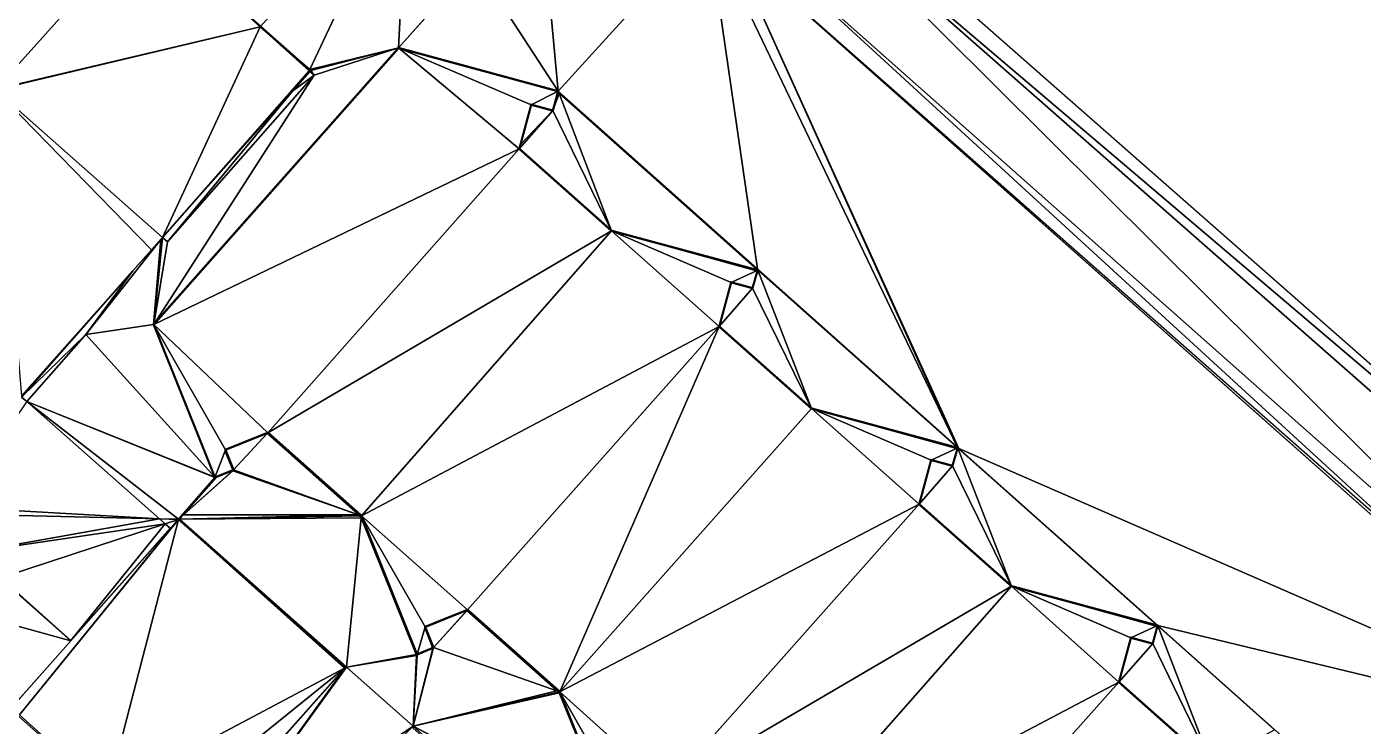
# Model space of a CAD drawing. Header units: metres. Extents: x 1634389 to 1634634, y 8249577 to 8249800.
# Drawn here: x 1634437.72 to 1634467.7, y 8249752.95 to 8249768.64 of the extents above; entities that cross this region are included whole.
import ezdxf

# ---------------------------------------------------------------- set-up
doc = ezdxf.new("R2010")
doc.units = ezdxf.units.M
doc.header["$LTSCALE"] = 2
doc.linetypes.add('CACHE2', pattern=[4.7625, 3.175, -1.5875])
for name, color, linetype in [('CONTOUR-BATIMENT', 5, 'Continuous'), ('MNT-02-ACCES PIETON PRIVE-FF-35', 40, 'Continuous'), ('MNT-02-BASSIN-FF-30', 205, 'Continuous'), ('MNT-02-BATIMENT FINI-FF-0', 1, 'Continuous'), ('MNT-02-BETON DESACTIVE FF-35', 7, 'Continuous'), ('MNT-02-ESPACE VERT-FF-30', 221, 'Continuous'), ('MNT-02-ESPACE VERT-PRIVE-FF-30', 222, 'CACHE2'), ('MNT-02-EVERGREEN-FF-45', 7, 'Continuous'), ('MNT-02-VOIRIE LEGERE-FF-45', 7, 'Continuous')]:
    doc.layers.add(name, color=color, linetype=linetype)

msp = doc.modelspace()

# ---------------------------------------------------------------- linework, layer by layer
at = {"layer": 'CONTOUR-BATIMENT', "linetype": 'CACHE2', "ltscale": 0.05, "const_width": 0.05, "elevation": 0.87, "flags": 128}
msp.add_lwpolyline([(1634449.64, 8249767.195), (1634449.523, 8249766.761), (1634449.037, 8249766.892), (1634448.77, 8249765.903), (1634450.838, 8249764.065), (1634454.118, 8249763.181), (1634454.002, 8249762.778), (1634453.523, 8249762.907), (1634453.256, 8249761.915), (1634455.324, 8249760.079), (1634458.605, 8249759.194), (1634458.488, 8249758.792), (1634458.009, 8249758.921), (1634457.742, 8249757.929), (1634459.81, 8249756.093), (1634463.09, 8249755.208), (1634462.981, 8249754.803), (1634462.492, 8249754.934), (1634462.223, 8249753.938), (1634464.291, 8249752.102), (1634467.572, 8249751.217), (1634467.455, 8249750.815), (1634466.976, 8249750.944), (1634466.71, 8249749.952), (1634468.836, 8249748.063), (1634472.172, 8249747.165), (1634472.048, 8249746.734), (1634471.569, 8249746.863), (1634471.302, 8249745.871), (1634473.37, 8249744.035), (1634476.65, 8249743.15), (1634476.541, 8249742.745), (1634476.052, 8249742.877), (1634475.783, 8249741.88), (1634477.851, 8249740.044), (1634481.132, 8249739.16), (1634481.015, 8249738.757), (1634480.536, 8249738.886), (1634480.269, 8249737.894), (1634482.337, 8249736.058), (1634485.618, 8249735.174), (1634485.501, 8249734.771), (1634485.022, 8249734.9), (1634484.755, 8249733.908), (1634486.823, 8249732.072), (1634490.104, 8249731.188), (1634489.995, 8249730.782), (1634489.507, 8249730.913), (1634489.241, 8249729.924), (1634491.577, 8249727.848), (1634485.956, 8249721.521), (1634483.613, 8249723.603), (1634483.577, 8249723.562), (1634483.573, 8249723.565), (1634482.622, 8249723.183), (1634482.812, 8249722.712), (1634482.413, 8249722.552), (1634481.142, 8249725.719), (1634479.095, 8249727.539), (1634478.142, 8249727.157), (1634478.326, 8249726.698), (1634477.935, 8249726.54), (1634476.669, 8249729.699), (1634474.601, 8249731.537), (1634473.651, 8249731.155), (1634473.84, 8249730.684), (1634473.469, 8249730.535), (1634472.22, 8249733.647), (1634470.123, 8249735.511), (1634469.17, 8249735.129), (1634469.354, 8249734.67), (1634468.987, 8249734.526), (1634467.722, 8249737.679), (1634465.655, 8249739.517), (1634464.695, 8249739.132), (1634464.884, 8249738.671), (1634464.474, 8249738.501), (1634463.186, 8249741.71), (1634461.062, 8249743.597), (1634460.111, 8249743.216), (1634460.299, 8249742.749), (1634459.909, 8249742.593), (1634458.652, 8249745.727), (1634456.56, 8249747.586), (1634455.609, 8249747.204), (1634455.798, 8249746.733), (1634455.427, 8249746.584), (1634454.179, 8249749.695), (1634452.081, 8249751.56), (1634451.128, 8249751.177), (1634451.313, 8249750.719), (1634450.941, 8249750.57), (1634449.677, 8249753.723), (1634447.609, 8249755.561), (1634446.658, 8249755.179), (1634446.845, 8249754.712), (1634446.476, 8249754.559), (1634445.228, 8249757.67), (1634443.13, 8249759.535), (1634442.177, 8249759.152), (1634442.359, 8249758.698), (1634441.942, 8249758.531), (1634440.566, 8249761.961), (1634446.062, 8249768.166)], close=True, dxfattribs=at)
at = {"layer": 'MNT-02-ACCES PIETON PRIVE-FF-35', "linetype": 'ByBlock'}
for points in [[(1634449.633, 8249767.166, 99.5), (1634449.632, 8249767.167, 99.5), (1634449.516, 8249766.764, 99.5)], [(1634449.516, 8249766.764, 99.5), (1634449.523, 8249766.761, 99.5), (1634449.633, 8249767.166, 99.5)], [(1634449.661, 8249767.141, 99.5), (1634449.633, 8249767.166, 99.5), (1634449.523, 8249766.761, 99.5)], [(1634450.838, 8249764.065, 99.5), (1634449.661, 8249767.141, 99.5), (1634449.523, 8249766.761, 99.5)], [(1634454.116, 8249763.181, 99.5), (1634449.661, 8249767.141, 99.5), (1634450.838, 8249764.065, 99.5)], [(1634448.796, 8249765.998, 99.5), (1634448.77, 8249765.903, 99.5), (1634449.523, 8249766.761, 99.5)], [(1634449.523, 8249766.761, 99.5), (1634448.77, 8249765.903, 99.5), (1634450.838, 8249764.065, 99.5)], [(1634448.796, 8249765.998, 99.5), (1634449.523, 8249766.761, 99.5), (1634449.037, 8249766.892, 99.5)], [(1634449.036, 8249766.892, 99.5), (1634448.796, 8249765.998, 99.5), (1634449.037, 8249766.892, 99.5)], [(1634449.037, 8249766.893, 99.5), (1634449.036, 8249766.892, 99.5), (1634449.037, 8249766.892, 99.5)], [(1634449.516, 8249766.764, 99.5), (1634449.039, 8249766.893, 99.5), (1634449.037, 8249766.892, 99.5)], [(1634449.039, 8249766.893, 99.5), (1634449.037, 8249766.893, 99.5), (1634449.037, 8249766.892, 99.5)], [(1634449.516, 8249766.764, 99.5), (1634449.037, 8249766.892, 99.5), (1634449.523, 8249766.761, 99.5)], [(1634448.77, 8249765.901, 99.5), (1634450.838, 8249764.065, 99.5), (1634448.77, 8249765.903, 99.5)], [(1634454.116, 8249763.181, 99.5), (1634450.838, 8249764.065, 99.5), (1634454.092, 8249763.168, 99.5)], [(1634454.104, 8249763.165, 99.5), (1634454.002, 8249762.778, 99.5), (1634454.118, 8249763.179, 99.5)], [(1634454.119, 8249763.178, 99.5), (1634454.118, 8249763.179, 99.5), (1634454.002, 8249762.778, 99.5)], [(1634454.119, 8249763.178, 99.5), (1634454.002, 8249762.778, 99.5), (1634455.324, 8249760.079, 99.5)], [(1634454.116, 8249763.181, 99.5), (1634454.092, 8249763.168, 99.5), (1634454.117, 8249763.18, 99.5)], [(1634454.104, 8249763.165, 99.5), (1634454.117, 8249763.18, 99.5), (1634454.092, 8249763.168, 99.5)], [(1634454.118, 8249763.179, 99.5), (1634454.117, 8249763.18, 99.5), (1634454.104, 8249763.165, 99.5)], [(1634458.6, 8249759.196, 99.5), (1634454.119, 8249763.178, 99.5), (1634455.324, 8249760.079, 99.5)], [(1634454.002, 8249762.778, 99.5), (1634453.523, 8249762.907, 99.5), (1634453.256, 8249761.915, 99.5)], [(1634454.002, 8249762.778, 99.5), (1634453.256, 8249761.915, 99.5), (1634455.324, 8249760.079, 99.5)], [(1634458.6, 8249759.196, 99.5), (1634455.324, 8249760.079, 99.5), (1634458.576, 8249759.181, 99.5)], [(1634443.107, 8249759.51, 99.5), (1634442.183, 8249759.139, 99.5), (1634442.359, 8249758.698, 99.5)], [(1634445.162, 8249757.694, 99.5), (1634443.115, 8249759.513, 99.5), (1634442.359, 8249758.698, 99.5)], [(1634443.115, 8249759.513, 99.5), (1634443.107, 8249759.51, 99.5), (1634442.359, 8249758.698, 99.5)], [(1634442.183, 8249759.139, 99.5), (1634442.17, 8249759.134, 99.5), (1634442.166, 8249759.122, 99.5)], [(1634442.183, 8249759.139, 99.5), (1634442.166, 8249759.122, 99.5), (1634442.359, 8249758.698, 99.5)], [(1634458.59, 8249759.178, 99.5), (1634458.488, 8249758.792, 99.5), (1634458.604, 8249759.192, 99.5)], [(1634458.606, 8249759.19, 99.5), (1634458.604, 8249759.192, 99.5), (1634458.488, 8249758.792, 99.5)], [(1634458.488, 8249758.792, 99.5), (1634459.81, 8249756.093, 99.5), (1634458.606, 8249759.19, 99.5)], [(1634458.6, 8249759.196, 99.5), (1634458.576, 8249759.181, 99.5), (1634458.602, 8249759.193, 99.5)], [(1634458.59, 8249759.178, 99.5), (1634458.602, 8249759.193, 99.5), (1634458.576, 8249759.181, 99.5)], [(1634458.59, 8249759.178, 99.5), (1634458.604, 8249759.192, 99.5), (1634458.602, 8249759.193, 99.5)], [(1634459.81, 8249756.093, 99.5), (1634463.083, 8249755.21, 99.5), (1634458.606, 8249759.19, 99.5)], [(1634442.17, 8249759.134, 99.5), (1634442.162, 8249759.131, 99.5), (1634442.166, 8249759.122, 99.5)], [(1634442.166, 8249759.122, 99.5), (1634442.339, 8249758.69, 99.5), (1634442.359, 8249758.698, 99.5)], [(1634458.488, 8249758.792, 99.5), (1634458.009, 8249758.921, 99.5), (1634457.742, 8249757.929, 99.5)], [(1634442.327, 8249758.67, 99.499), (1634441.234, 8249757.688, 99.464), (1634442.345, 8249758.677, 99.499)], [(1634442.345, 8249758.677, 99.499), (1634441.234, 8249757.688, 99.464), (1634445.162, 8249757.694, 99.5)], [(1634441.973, 8249758.528, 99.499), (1634441.234, 8249757.688, 99.464), (1634442.327, 8249758.67, 99.499)], [(1634442.339, 8249758.69, 99.5), (1634442.342, 8249758.683, 99.499), (1634442.359, 8249758.698, 99.5)], [(1634442.342, 8249758.683, 99.499), (1634442.345, 8249758.677, 99.499), (1634442.359, 8249758.698, 99.5)], [(1634442.345, 8249758.677, 99.499), (1634445.162, 8249757.694, 99.5), (1634442.359, 8249758.698, 99.5)], [(1634458.488, 8249758.792, 99.5), (1634457.742, 8249757.929, 99.5), (1634459.81, 8249756.093, 99.5)], [(1634441.234, 8249757.688, 99.464), (1634441.149, 8249757.591, 99.46), (1634445.162, 8249757.694, 99.5)], [(1634445.162, 8249757.694, 99.5), (1634441.149, 8249757.591, 99.46), (1634445.19, 8249757.67, 99.5)], [(1634445.223, 8249757.624, 99.499), (1634445.19, 8249757.67, 99.5), (1634441.149, 8249757.591, 99.46)], [(1634445.223, 8249757.624, 99.499), (1634445.213, 8249757.649, 99.5), (1634445.19, 8249757.67, 99.5)], [(1634441.149, 8249757.591, 99.46), (1634441.143, 8249757.585, 99.46), (1634441.949, 8249756.865, 99.46)], [(1634445.223, 8249757.624, 99.499), (1634441.149, 8249757.591, 99.46), (1634444.889, 8249754.272, 99.46)], [(1634441.149, 8249757.591, 99.46), (1634441.949, 8249756.865, 99.46), (1634444.889, 8249754.272, 99.46)], [(1634446.455, 8249754.555, 99.499), (1634445.223, 8249757.624, 99.499), (1634444.889, 8249754.272, 99.46)], [(1634444.863, 8249754.26, 99.46), (1634444.889, 8249754.272, 99.46), (1634441.949, 8249756.865, 99.46)], [(1634459.81, 8249756.093, 99.5), (1634463.061, 8249755.195, 99.5), (1634463.083, 8249755.21, 99.5)], [(1634449.612, 8249753.746, 99.5), (1634447.594, 8249755.539, 99.5), (1634446.845, 8249754.712, 99.5)], [(1634447.594, 8249755.539, 99.5), (1634447.586, 8249755.536, 99.5), (1634446.845, 8249754.712, 99.5)], [(1634447.586, 8249755.536, 99.5), (1634446.663, 8249755.166, 99.5), (1634446.845, 8249754.712, 99.5)], [(1634446.653, 8249755.161, 99.5), (1634446.643, 8249755.158, 99.5), (1634446.648, 8249755.146, 99.5)], [(1634446.663, 8249755.166, 99.5), (1634446.653, 8249755.161, 99.5), (1634446.648, 8249755.146, 99.5)], [(1634446.663, 8249755.166, 99.5), (1634446.648, 8249755.146, 99.5), (1634446.845, 8249754.712, 99.5)], [(1634446.648, 8249755.146, 99.5), (1634446.825, 8249754.704, 99.5), (1634446.845, 8249754.712, 99.5)], [(1634463.093, 8249755.202, 99.5), (1634463.089, 8249755.205, 99.5), (1634462.981, 8249754.803, 99.5)], [(1634463.075, 8249755.191, 99.5), (1634462.981, 8249754.803, 99.5), (1634463.089, 8249755.205, 99.5)], [(1634462.981, 8249754.803, 99.5), (1634464.291, 8249752.102, 99.5), (1634463.093, 8249755.202, 99.5)], [(1634463.083, 8249755.21, 99.5), (1634463.061, 8249755.195, 99.5), (1634463.087, 8249755.207, 99.5)], [(1634463.075, 8249755.191, 99.5), (1634463.087, 8249755.207, 99.5), (1634463.061, 8249755.195, 99.5)], [(1634463.075, 8249755.191, 99.5), (1634463.089, 8249755.205, 99.5), (1634463.087, 8249755.207, 99.5)], [(1634465.716, 8249752.87, 99.5), (1634463.093, 8249755.202, 99.5), (1634464.291, 8249752.102, 99.5)], [(1634446.831, 8249754.691, 99.5), (1634446.385, 8249752.951, 99.46), (1634446.845, 8249754.712, 99.5)], [(1634449.612, 8249753.746, 99.5), (1634446.845, 8249754.712, 99.5), (1634446.385, 8249752.951, 99.46)], [(1634446.831, 8249754.691, 99.5), (1634446.475, 8249754.543, 99.5), (1634446.385, 8249752.951, 99.46)], [(1634446.825, 8249754.704, 99.5), (1634446.831, 8249754.691, 99.5), (1634446.845, 8249754.712, 99.5)], [(1634462.981, 8249754.803, 99.5), (1634462.492, 8249754.934, 99.5), (1634462.223, 8249753.938, 99.5)], [(1634462.981, 8249754.803, 99.5), (1634462.223, 8249753.938, 99.5), (1634464.291, 8249752.102, 99.5)], [(1634446.462, 8249754.537, 99.499), (1634446.455, 8249754.555, 99.499), (1634444.889, 8249754.272, 99.46)], [(1634446.462, 8249754.537, 99.499), (1634444.889, 8249754.272, 99.46), (1634446.385, 8249752.951, 99.46)], [(1634446.475, 8249754.543, 99.5), (1634446.462, 8249754.537, 99.499), (1634446.385, 8249752.951, 99.46)], [(1634444.861, 8249754.257, 99.46), (1634441.083, 8249750.005, 99.375), (1634441.516, 8249749.62, 99.375)], [(1634446.385, 8249752.951, 99.46), (1634444.889, 8249754.272, 99.46), (1634441.516, 8249749.62, 99.375)], [(1634444.861, 8249754.257, 99.46), (1634441.516, 8249749.62, 99.375), (1634444.889, 8249754.272, 99.46)], [(1634444.863, 8249754.26, 99.46), (1634444.861, 8249754.257, 99.46), (1634444.889, 8249754.272, 99.46)], [(1634449.612, 8249753.746, 99.5), (1634446.385, 8249752.951, 99.46), (1634449.646, 8249753.716, 99.5)], [(1634449.646, 8249753.716, 99.5), (1634446.385, 8249752.951, 99.46), (1634449.662, 8249753.702, 99.5)], [(1634449.662, 8249753.702, 99.5), (1634446.385, 8249752.951, 99.46), (1634450.938, 8249750.572, 99.5)], [(1634441.516, 8249749.62, 99.375), (1634442.301, 8249748.923, 99.375), (1634446.385, 8249752.951, 99.46)], [(1634446.367, 8249752.925, 99.46), (1634446.385, 8249752.951, 99.46), (1634442.301, 8249748.923, 99.375)], [(1634446.367, 8249752.925, 99.46), (1634446.372, 8249752.92, 99.46), (1634446.385, 8249752.951, 99.46)], [(1634446.372, 8249752.92, 99.46), (1634446.386, 8249752.908, 99.459), (1634446.385, 8249752.951, 99.46)], [(1634450.944, 8249750.557, 99.5), (1634446.385, 8249752.951, 99.46), (1634453.847, 8249746.304, 99.46)], [(1634446.385, 8249752.951, 99.46), (1634446.386, 8249752.908, 99.459), (1634453.847, 8249746.304, 99.46)], [(1634450.938, 8249750.572, 99.5), (1634446.385, 8249752.951, 99.46), (1634450.944, 8249750.557, 99.5)]]:
    msp.add_3dface(points, dxfattribs=at)
at = {"layer": 'MNT-02-BASSIN-FF-30', "color": 1, "linetype": 'ByBlock'}
for points in [[(1634475.232, 8249754.595, 99.4), (1634454.601, 8249772.733, 99.4), (1634454.644, 8249772.096, 99.1)], [(1634473.829, 8249753.027, 99.05), (1634454.644, 8249772.096, 99.1), (1634453.633, 8249770.933, 99.06)], [(1634474.935, 8249754.257, 99.1), (1634454.644, 8249772.096, 99.1), (1634473.829, 8249753.027, 99.05)], [(1634474.935, 8249754.257, 99.1), (1634475.232, 8249754.595, 99.4), (1634454.644, 8249772.096, 99.1)], [(1634453.001, 8249770.891, 99.35), (1634473.532, 8249752.69, 99.35), (1634453.633, 8249770.933, 99.06)], [(1634473.532, 8249752.69, 99.35), (1634473.829, 8249753.027, 99.05), (1634453.633, 8249770.933, 99.06)]]:
    msp.add_3dface(points, dxfattribs=at)
at = {"layer": 'MNT-02-BATIMENT FINI-FF-0', "color": 5, "linetype": 'ByBlock'}
for points in [[(1634446.062, 8249768.166, 99.85), (1634440.566, 8249761.961, 99.85), (1634448.77, 8249765.903, 99.85)], [(1634446.062, 8249768.166, 99.85), (1634448.77, 8249765.903, 99.85), (1634449.037, 8249766.892, 99.85)], [(1634446.062, 8249768.166, 99.85), (1634449.037, 8249766.892, 99.85), (1634449.64, 8249767.195, 99.85)], [(1634449.037, 8249766.892, 99.85), (1634449.523, 8249766.761, 99.85), (1634449.64, 8249767.195, 99.85)], [(1634440.566, 8249761.961, 99.85), (1634443.13, 8249759.535, 99.85), (1634448.77, 8249765.903, 99.85)], [(1634443.13, 8249759.535, 99.85), (1634450.838, 8249764.065, 99.85), (1634448.77, 8249765.903, 99.85)], [(1634443.13, 8249759.535, 99.85), (1634445.228, 8249757.67, 99.85), (1634450.838, 8249764.065, 99.85)], [(1634445.228, 8249757.67, 99.85), (1634453.256, 8249761.915, 99.85), (1634450.838, 8249764.065, 99.85)], [(1634453.523, 8249762.907, 99.85), (1634454.118, 8249763.181, 99.85), (1634450.838, 8249764.065, 99.85)], [(1634453.256, 8249761.915, 99.85), (1634453.523, 8249762.907, 99.85), (1634450.838, 8249764.065, 99.85)], [(1634453.523, 8249762.907, 99.85), (1634454.002, 8249762.778, 99.85), (1634454.118, 8249763.181, 99.85)], [(1634440.566, 8249761.961, 99.85), (1634441.942, 8249758.531, 99.85), (1634442.177, 8249759.152, 99.85)], [(1634440.566, 8249761.961, 99.85), (1634442.177, 8249759.152, 99.85), (1634443.13, 8249759.535, 99.85)], [(1634445.228, 8249757.67, 99.85), (1634447.609, 8249755.561, 99.85), (1634453.256, 8249761.915, 99.85)], [(1634447.609, 8249755.561, 99.85), (1634449.677, 8249753.723, 99.85), (1634453.256, 8249761.915, 99.85)], [(1634449.677, 8249753.723, 99.85), (1634455.324, 8249760.079, 99.85), (1634453.256, 8249761.915, 99.85)], [(1634449.677, 8249753.723, 99.85), (1634457.742, 8249757.929, 99.85), (1634455.324, 8249760.079, 99.85)], [(1634457.742, 8249757.929, 99.85), (1634458.009, 8249758.921, 99.85), (1634455.324, 8249760.079, 99.85)], [(1634458.009, 8249758.921, 99.85), (1634458.605, 8249759.194, 99.85), (1634455.324, 8249760.079, 99.85)], [(1634441.942, 8249758.531, 99.85), (1634442.359, 8249758.698, 99.85), (1634442.177, 8249759.152, 99.85)], [(1634458.009, 8249758.921, 99.85), (1634458.488, 8249758.792, 99.85), (1634458.605, 8249759.194, 99.85)], [(1634445.228, 8249757.67, 99.85), (1634446.476, 8249754.559, 99.85), (1634446.658, 8249755.179, 99.85)], [(1634445.228, 8249757.67, 99.85), (1634446.658, 8249755.179, 99.85), (1634447.609, 8249755.561, 99.85)], [(1634449.677, 8249753.723, 99.85), (1634452.081, 8249751.56, 99.85), (1634457.742, 8249757.929, 99.85)], [(1634452.081, 8249751.56, 99.85), (1634459.81, 8249756.093, 99.85), (1634457.742, 8249757.929, 99.85)], [(1634452.081, 8249751.56, 99.85), (1634454.179, 8249749.695, 99.85), (1634459.81, 8249756.093, 99.85)], [(1634454.179, 8249749.695, 99.85), (1634462.223, 8249753.938, 99.85), (1634459.81, 8249756.093, 99.85)], [(1634462.223, 8249753.938, 99.85), (1634462.492, 8249754.934, 99.85), (1634459.81, 8249756.093, 99.85)], [(1634462.492, 8249754.934, 99.85), (1634463.09, 8249755.208, 99.85), (1634459.81, 8249756.093, 99.85)], [(1634446.476, 8249754.559, 99.85), (1634446.845, 8249754.712, 99.85), (1634446.658, 8249755.179, 99.85)], [(1634462.492, 8249754.934, 99.85), (1634462.981, 8249754.803, 99.85), (1634463.09, 8249755.208, 99.85)], [(1634454.179, 8249749.695, 99.85), (1634456.56, 8249747.586, 99.85), (1634462.223, 8249753.938, 99.85)], [(1634456.56, 8249747.586, 99.85), (1634464.291, 8249752.102, 99.85), (1634462.223, 8249753.938, 99.85)], [(1634449.677, 8249753.723, 99.85), (1634450.941, 8249750.57, 99.85), (1634451.128, 8249751.177, 99.85)], [(1634449.677, 8249753.723, 99.85), (1634451.128, 8249751.177, 99.85), (1634452.081, 8249751.56, 99.85)]]:
    msp.add_3dface(points, dxfattribs=at)
at = {"layer": 'MNT-02-BETON DESACTIVE FF-35', "color": 6, "linetype": 'ByBlock'}
for points in [[(1634437.718, 8249760.238, 99.37), (1634436.093, 8249757.866, 99.403), (1634440.7, 8249757.601, 99.455)], [(1634436.093, 8249757.866, 99.403), (1634435.959, 8249757.714, 99.405), (1634440.7, 8249757.601, 99.455)], [(1634436.494, 8249756.854, 99.407), (1634440.7, 8249757.601, 99.455), (1634435.959, 8249757.714, 99.405)], [(1634440.7, 8249757.601, 99.455), (1634436.494, 8249756.854, 99.407), (1634440.824, 8249757.491, 99.456)], [(1634437.136, 8249756.279, 99.411), (1634440.824, 8249757.491, 99.456), (1634436.494, 8249756.854, 99.407)], [(1634438.708, 8249754.869, 99.406), (1634440.824, 8249757.491, 99.456), (1634437.136, 8249756.279, 99.411)], [(1634438.708, 8249754.869, 99.406), (1634440.936, 8249757.392, 99.456), (1634440.824, 8249757.491, 99.456)]]:
    msp.add_3dface(points, dxfattribs=at)
at = {"layer": 'MNT-02-ESPACE VERT-FF-30', "linetype": 'ByBlock'}
for points in [[(1634444.07, 8249767.681, 99.27), (1634446.273, 8249772.373, 99.31), (1634442.963, 8249768.648, 99.246)], [(1634446.062, 8249768.167, 99.55), (1634446.273, 8249772.373, 99.31), (1634444.07, 8249767.681, 99.27)], [(1634447.765, 8249770.079, 99.416), (1634446.273, 8249772.373, 99.31), (1634446.062, 8249768.167, 99.55)], [(1634446.06, 8249768.165, 99.55), (1634444.17, 8249767.554, 99.41), (1634440.568, 8249761.964, 99.55)], [(1634444.07, 8249767.681, 99.27), (1634446.061, 8249768.165, 99.55), (1634446.062, 8249768.167, 99.55)], [(1634444.07, 8249767.681, 99.27), (1634444.091, 8249767.662, 99.275), (1634446.061, 8249768.165, 99.55)], [(1634444.091, 8249767.662, 99.275), (1634444.17, 8249767.554, 99.41), (1634446.061, 8249768.165, 99.55)], [(1634446.061, 8249768.165, 99.55), (1634446.061, 8249768.165, 99.55), (1634444.091, 8249767.662, 99.275)], [(1634444.091, 8249767.662, 99.275), (1634444.091, 8249767.662, 99.275), (1634446.061, 8249768.165, 99.55)], [(1634446.06, 8249768.165, 99.55), (1634446.061, 8249768.165, 99.55), (1634444.17, 8249767.554, 99.41)], [(1634440.568, 8249761.964, 99.55), (1634444.17, 8249767.554, 99.41), (1634440.875, 8249763.818, 99.49)], [(1634443.681, 8249767.2, 99.296), (1634440.875, 8249763.818, 99.49), (1634444.17, 8249767.554, 99.41)], [(1634444.072, 8249767.64, 99.288), (1634443.681, 8249767.2, 99.296), (1634444.17, 8249767.554, 99.41)], [(1634444.091, 8249767.662, 99.275), (1634444.072, 8249767.64, 99.288), (1634444.17, 8249767.554, 99.41)], [(1634443.681, 8249767.2, 99.296), (1634440.765, 8249763.915, 99.353), (1634440.875, 8249763.818, 99.49)], [(1634440.101, 8249763.167, 99.36), (1634439.041, 8249761.738, 99.517), (1634440.727, 8249763.872, 99.353)], [(1634440.727, 8249763.872, 99.353), (1634439.041, 8249761.738, 99.517), (1634440.565, 8249761.961, 99.55)], [(1634440.566, 8249761.962, 99.55), (1634440.727, 8249763.872, 99.353), (1634440.565, 8249761.961, 99.55)], [(1634440.727, 8249763.872, 99.353), (1634440.566, 8249761.962, 99.55), (1634440.762, 8249763.912, 99.351)], [(1634440.566, 8249761.962, 99.55), (1634440.762, 8249763.912, 99.351), (1634440.566, 8249761.962, 99.55)], [(1634440.762, 8249763.912, 99.351), (1634440.566, 8249761.962, 99.55), (1634440.875, 8249763.818, 99.49)], [(1634440.568, 8249761.964, 99.55), (1634440.875, 8249763.818, 99.49), (1634440.566, 8249761.962, 99.55)], [(1634440.765, 8249763.915, 99.353), (1634440.762, 8249763.912, 99.351), (1634440.875, 8249763.818, 99.49)], [(1634437.604, 8249760.354, 99.397), (1634437.606, 8249760.337, 99.397), (1634440.101, 8249763.167, 99.36)], [(1634439.041, 8249761.738, 99.517), (1634440.101, 8249763.167, 99.36), (1634437.606, 8249760.337, 99.397)], [(1634440.564, 8249761.96, 99.55), (1634440.565, 8249761.961, 99.55), (1634439.041, 8249761.738, 99.517)], [(1634441.938, 8249758.535, 99.55), (1634440.564, 8249761.96, 99.55), (1634439.041, 8249761.738, 99.517)], [(1634437.718, 8249760.238, 99.42), (1634439.041, 8249761.738, 99.517), (1634437.606, 8249760.337, 99.397)], [(1634439.041, 8249761.738, 99.517), (1634437.718, 8249760.238, 99.42), (1634441.938, 8249758.535, 99.55)], [(1634437.604, 8249760.335, 99.397), (1634437.718, 8249760.238, 99.42), (1634437.606, 8249760.337, 99.397)], [(1634437.604, 8249760.335, 99.397), (1634437.717, 8249760.236, 99.42), (1634437.718, 8249760.238, 99.42)], [(1634437.717, 8249760.236, 99.42), (1634440.697, 8249757.601, 99.505), (1634437.718, 8249760.238, 99.42)], [(1634441.938, 8249758.535, 99.55), (1634437.718, 8249760.238, 99.42), (1634441.939, 8249758.532, 99.55)], [(1634441.123, 8249757.592, 99.51), (1634441.939, 8249758.532, 99.55), (1634437.718, 8249760.238, 99.42)], [(1634440.697, 8249757.601, 99.505), (1634441.123, 8249757.592, 99.51), (1634437.718, 8249760.238, 99.42)], [(1634441.123, 8249757.592, 99.51), (1634441.94, 8249758.53, 99.55), (1634441.939, 8249758.532, 99.55)], [(1634440.697, 8249757.601, 99.505), (1634440.821, 8249757.491, 99.506), (1634441.12, 8249757.589, 99.51)], [(1634440.697, 8249757.601, 99.505), (1634441.12, 8249757.589, 99.51), (1634441.122, 8249757.591, 99.51)], [(1634440.697, 8249757.601, 99.505), (1634441.122, 8249757.591, 99.51), (1634441.123, 8249757.592, 99.51)], [(1634440.821, 8249757.491, 99.506), (1634440.942, 8249757.384, 99.506), (1634441.12, 8249757.589, 99.51)], [(1634438.707, 8249754.865, 99.456), (1634437.113, 8249756.272, 99.46), (1634435.508, 8249755.744, 99.441)], [(1634438.707, 8249754.865, 99.456), (1634435.508, 8249755.744, 99.441), (1634434.036, 8249749.606, 99.351)]]:
    msp.add_3dface(points, dxfattribs=at)
at = {"layer": 'MNT-02-ESPACE VERT-PRIVE-FF-30', "linetype": 'ByBlock'}
for points in [[(1634449.221, 8249771.724, 99.328), (1634447.763, 8249770.082, 99.416), (1634449.64, 8249767.195, 99.55)], [(1634452.999, 8249770.89, 99.35), (1634449.221, 8249771.724, 99.328), (1634449.64, 8249767.195, 99.55)], [(1634453.001, 8249770.888, 99.35), (1634453, 8249770.89, 99.35), (1634449.64, 8249767.195, 99.55)], [(1634453, 8249770.89, 99.35), (1634452.999, 8249770.89, 99.35), (1634449.64, 8249767.195, 99.55)], [(1634449.64, 8249767.195, 99.55), (1634454.114, 8249763.209, 99.549), (1634453.001, 8249770.888, 99.35)], [(1634453.003, 8249770.887, 99.35), (1634453.001, 8249770.888, 99.35), (1634454.114, 8249763.209, 99.549)], [(1634453.527, 8249770.425, 99.35), (1634453.003, 8249770.887, 99.35), (1634458.593, 8249759.218, 99.55)], [(1634454.114, 8249763.209, 99.549), (1634458.593, 8249759.218, 99.55), (1634453.003, 8249770.887, 99.35)], [(1634453.527, 8249770.425, 99.35), (1634458.593, 8249759.218, 99.55), (1634458.634, 8249759.182, 99.55)], [(1634458.634, 8249759.182, 99.55), (1634473.532, 8249752.69, 99.35), (1634453.527, 8249770.425, 99.35)], [(1634470.663, 8249755.32, 99.308), (1634453.527, 8249770.425, 99.35), (1634473.532, 8249752.69, 99.35)], [(1634447.763, 8249770.082, 99.416), (1634446.062, 8249768.167, 99.55), (1634449.64, 8249767.195, 99.55)], [(1634446.061, 8249768.165, 99.55), (1634446.06, 8249768.165, 99.55), (1634446.061, 8249768.164, 99.55)], [(1634446.062, 8249768.167, 99.55), (1634446.061, 8249768.165, 99.55), (1634446.062, 8249768.166, 99.55)], [(1634446.061, 8249768.164, 99.55), (1634446.062, 8249768.166, 99.55), (1634446.061, 8249768.165, 99.55)], [(1634446.061, 8249768.164, 99.55), (1634446.065, 8249768.163, 99.55), (1634446.062, 8249768.166, 99.55)], [(1634446.061, 8249768.165, 99.55), (1634446.061, 8249768.165, 99.55), (1634446.062, 8249768.166, 99.55)], [(1634446.062, 8249768.167, 99.55), (1634446.062, 8249768.166, 99.55), (1634449.64, 8249767.195, 99.55)], [(1634446.065, 8249768.163, 99.55), (1634446.072, 8249768.161, 99.55), (1634446.062, 8249768.166, 99.55)], [(1634446.072, 8249768.161, 99.55), (1634449.64, 8249767.195, 99.55), (1634446.062, 8249768.166, 99.55)], [(1634463.094, 8249755.208, 99.55), (1634473.532, 8249752.69, 99.35), (1634458.634, 8249759.182, 99.55)], [(1634437.555, 8249753.203, 99.426), (1634441.116, 8249757.587, 99.51), (1634437.376, 8249753.364, 99.426)], [(1634441.116, 8249757.587, 99.51), (1634437.555, 8249753.203, 99.426), (1634441.125, 8249757.59, 99.51)], [(1634439.524, 8249751.426, 99.425), (1634441.125, 8249757.59, 99.51), (1634437.555, 8249753.203, 99.426)], [(1634444.85, 8249754.252, 99.509), (1634441.125, 8249757.59, 99.51), (1634439.524, 8249751.426, 99.425)], [(1634441.119, 8249757.591, 99.51), (1634441.116, 8249757.587, 99.51), (1634441.125, 8249757.59, 99.51)], [(1634441.122, 8249757.593, 99.51), (1634441.119, 8249757.591, 99.51), (1634441.125, 8249757.59, 99.51)], [(1634441.133, 8249757.607, 99.51), (1634441.122, 8249757.593, 99.51), (1634441.125, 8249757.59, 99.51)], [(1634441.137, 8249757.603, 99.511), (1634441.133, 8249757.607, 99.51), (1634441.125, 8249757.59, 99.51)], [(1634441.138, 8249757.602, 99.51), (1634441.137, 8249757.603, 99.511), (1634441.125, 8249757.59, 99.51)], [(1634441.151, 8249757.591, 99.51), (1634441.138, 8249757.602, 99.51), (1634441.125, 8249757.59, 99.51)], [(1634441.151, 8249757.591, 99.51), (1634441.125, 8249757.59, 99.51), (1634444.878, 8249754.282, 99.51)], [(1634444.85, 8249754.252, 99.509), (1634444.878, 8249754.282, 99.51), (1634441.125, 8249757.59, 99.51)], [(1634444.878, 8249754.282, 99.51), (1634444.882, 8249754.287, 99.51), (1634441.151, 8249757.591, 99.51)], [(1634467.572, 8249751.217, 99.55), (1634473.532, 8249752.69, 99.35), (1634463.094, 8249755.208, 99.55)], [(1634441.691, 8249751.702, 99.45), (1634444.85, 8249754.252, 99.509), (1634439.524, 8249751.426, 99.425)], [(1634441.691, 8249751.702, 99.45), (1634442.182, 8249751.268, 99.45), (1634444.85, 8249754.252, 99.509)]]:
    msp.add_3dface(points, dxfattribs=at)
at = {"layer": 'MNT-02-EVERGREEN-FF-45', "color": 1, "linetype": 'ByBlock'}
msp.add_3dface([(1634434.809, 8249748.923, 99.2), (1634439.514, 8249751.42, 99.275), (1634437.533, 8249753.175, 99.275)], dxfattribs=at)
at = {"layer": 'MNT-02-VOIRIE LEGERE-FF-45', "linetype": 'ByBlock'}
for points in [[(1634437.028, 8249767.242, 99.12), (1634440.35, 8249770.948, 99.04), (1634432.967, 8249770.819, 99.147)], [(1634440.35, 8249770.948, 99.04), (1634437.028, 8249767.242, 99.12), (1634442.952, 8249768.636, 99.096)], [(1634440.383, 8249770.956, 99.041), (1634440.35, 8249770.948, 99.04), (1634442.952, 8249768.636, 99.096)], [(1634442.971, 8249768.657, 99.097), (1634440.383, 8249770.956, 99.041), (1634442.952, 8249768.636, 99.096)], [(1634440.763, 8249763.917, 99.2), (1634442.952, 8249768.636, 99.096), (1634437.013, 8249767.224, 99.12)], [(1634437.024, 8249767.237, 99.12), (1634437.013, 8249767.224, 99.12), (1634442.952, 8249768.636, 99.096)], [(1634437.028, 8249767.242, 99.12), (1634437.024, 8249767.237, 99.12), (1634442.952, 8249768.636, 99.096)], [(1634442.952, 8249768.636, 99.096), (1634440.763, 8249763.917, 99.2), (1634444.057, 8249767.653, 99.12)], [(1634444.07, 8249767.681, 99.12), (1634442.971, 8249768.657, 99.097), (1634442.952, 8249768.636, 99.096)], [(1634444.07, 8249767.681, 99.12), (1634442.952, 8249768.636, 99.096), (1634444.057, 8249767.653, 99.12)], [(1634443.685, 8249767.205, 99.146), (1634444.057, 8249767.653, 99.12), (1634440.763, 8249763.917, 99.2)], [(1634443.685, 8249767.205, 99.146), (1634444.072, 8249767.64, 99.138), (1634444.057, 8249767.653, 99.12)], [(1634444.091, 8249767.662, 99.125), (1634444.07, 8249767.681, 99.12), (1634444.057, 8249767.653, 99.12)], [(1634444.072, 8249767.64, 99.138), (1634444.091, 8249767.662, 99.125), (1634444.057, 8249767.653, 99.12)], [(1634444.091, 8249767.662, 99.125), (1634444.091, 8249767.662, 99.125), (1634444.07, 8249767.681, 99.12)], [(1634437.013, 8249767.224, 99.12), (1634440.763, 8249763.917, 99.2), (1634437.013, 8249767.224, 99.12)], [(1634437.013, 8249767.224, 99.12), (1634437.013, 8249767.224, 99.12), (1634440.763, 8249763.917, 99.2)], [(1634440.518, 8249763.64, 99.204), (1634437.013, 8249767.224, 99.12), (1634437.604, 8249760.359, 99.247)], [(1634437.013, 8249767.224, 99.12), (1634440.518, 8249763.64, 99.204), (1634440.763, 8249763.917, 99.2)], [(1634440.764, 8249763.916, 99.201), (1634443.685, 8249767.205, 99.146), (1634440.763, 8249763.917, 99.2)], [(1634440.748, 8249763.899, 99.201), (1634440.763, 8249763.917, 99.2), (1634440.518, 8249763.64, 99.204)], [(1634440.748, 8249763.899, 99.201), (1634440.763, 8249763.915, 99.2), (1634440.763, 8249763.917, 99.2)], [(1634440.763, 8249763.915, 99.2), (1634440.764, 8249763.916, 99.201), (1634440.763, 8249763.917, 99.2)]]:
    msp.add_3dface(points, dxfattribs=at)

doc.saveas('drawing.dxf')
